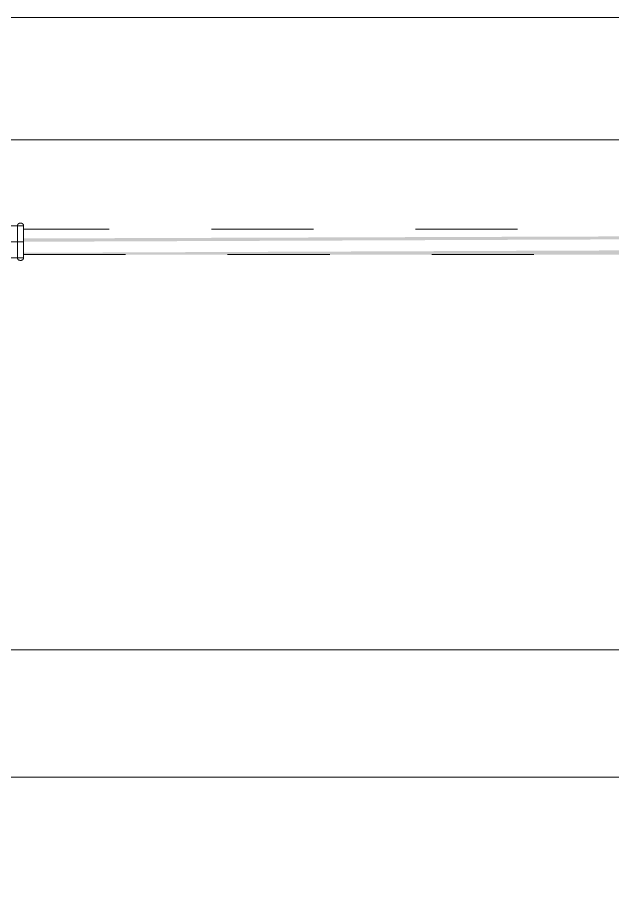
# Model space of a CAD drawing. Header units: metres. Extents: x 5 to 242, y -3 to 162.
# Drawn here: x 154.435 to 155.018, y 103.229 to 104.084 of the extents above; entities that cross this region are included whole.
import ezdxf

# ---------------------------------------------------------------- set-up
doc = ezdxf.new("R2010")
doc.units = ezdxf.units.M
doc.linetypes.add('Aligning Line', pattern=[0.012, 0.006, -0.006])
doc.linetypes.add('IMPORT-Dashed _3_', pattern=[0.75, 0.5, -0.25])
doc.layers.add('1053_ARQ_BASE_MATADOURO_dwg', color=7, linetype='Continuous', lineweight=5, true_color=0x767676)
for name, color, linetype, lineweight in [('A-PROJEÇÃO', 7, 'IMPORT-Dashed _3_', 15), ('A-VISTA01', 7, 'Continuous', 20), ('A-VISTA03', 7, 'Continuous', 9), ('A-VISTA04', 7, 'Continuous', 5), ('P-PIPE', 7, 'Continuous', 5), ('P-PIPE-CNTR', 7, 'Continuous', 5)]:
    doc.layers.add(name, color=color, linetype=linetype, lineweight=lineweight)

# ---------------------------------------------------------------- blocks, each defined once
blk = doc.blocks.new('1053_ARQ_BASE_MATADOURO_dwg_arq geral tgov-4039641-TÉRREO 1_20')
at = {"layer": 'A-PROJEÇÃO', "color": 253, "true_color": 0xaaaaaa, "flags": 128}
blk.add_lwpolyline([(12.19959, 15.27815), (-3.05039, 15.27815), (-3.05039, 20.77815), (12.19959, 20.77815)], close=True, dxfattribs=at)
at = {"layer": 'A-VISTA01', "color": 253, "true_color": 0xaaaaaa, "flags": 128}
blk.add_lwpolyline([(-2.55039, 20.02815), (-2.55039, 20.27815), (-2.30039, 20.27815), (0.19961, 20.27815), (0.44961, 20.27815), (2.94961, 20.27815), (3.19961, 20.27815), (7.19961, 20.27815), (7.44961, 20.27815), (11.44961, 20.27815), (11.69961, 20.27815), (11.69961, 20.02815), (11.69961, 16.02815), (11.69961, 15.77815), (11.44961, 15.77815), (8.64961, 15.77815), (8.64961, 16.02815), (11.44961, 16.02815), (11.44961, 20.02815), (7.44961, 20.02815), (7.44961, 16.02815), (7.44961, 20.02815)], dxfattribs=at)
at = {"layer": 'A-VISTA03', "color": 253, "true_color": 0xaaaaaa, "flags": 128}
blk.add_lwpolyline([(11.69961, 20.27815), (11.69961, 20.89815), (-3.05039, 20.89815), (-3.05039, 20.77815), (11.57961, 20.77815), (11.57961, 20.27815)], dxfattribs=at)
at = {"layer": 'A-VISTA04', "color": 253, "true_color": 0xaaaaaa}
blk.add_line((0.22461, 20.15315), (-2.32539, 20.15315), dxfattribs=at)
blk = doc.blocks.new('1053_ARQ_BASE_MATADOURO_dwg-3625622-TÉRREO 1_20')
blk.add_blockref('1053_ARQ_BASE_MATADOURO_dwg_arq geral tgov-4039641-TÉRREO 1_20', (130.20979, 83.18603))

msp = doc.modelspace()

# ---------------------------------------------------------------- hatches: boundary and pattern name
at = {"layer": 'P-PIPE', "true_color": 0xc0c0c0}
for points in [[(154.44117, 103.86418), (157.12517, 103.87501), (157.12517, 103.87668), (154.44117, 103.86742)], [(156.7226, 103.85168), (157.12517, 103.86099), (157.12517, 103.86418), (154.44117, 103.85336), (154.44117, 103.85168), (155.44528, 103.85168)]]:
    msp.add_hatch(color=9, dxfattribs=at).paths.add_polyline_path(points)

# ---------------------------------------------------------------- linework, layer by layer
at = {"layer": 'P-PIPE'}
for p, q in [((154.44117, 103.87988), (154.37517, 103.87988)), ((154.43867, 103.88238), (154.43767, 103.88238)), ((154.44117, 103.87778), (154.44117, 103.87988)), ((154.44117, 103.84848), (154.44117, 103.87988)), ((154.44117, 103.87529), (154.44117, 103.87988)), ((154.44117, 103.84848), (154.44117, 103.87988)), ((154.44117, 103.84848), (154.44117, 103.85308)), ((154.42387, 103.84848), (154.44117, 103.84848)), ((154.43767, 103.84598), (154.43867, 103.84598)), ((154.44117, 103.84848), (154.44117, 103.85059))]:
    msp.add_line(p, q, dxfattribs=at)
at = {"layer": 'P-PIPE', "linetype": 'Aligning Line', "lineweight": 15}
for p, q in [((157.12517, 103.87668), (154.44117, 103.87668)), ((154.44117, 103.87668), (154.44117, 103.85168)), ((154.44117, 103.85168), (157.12517, 103.85168))]:
    msp.add_line(p, q, dxfattribs=at)
at = {"layer": 'P-PIPE', "flags": 128}
for points in [[(154.43517, 103.87988), (154.43518, 103.87998), (154.43518, 103.88008), (154.43519, 103.88018), (154.43521, 103.88028), (154.43522, 103.88038), (154.43524, 103.88048), (154.43527, 103.88058), (154.4353, 103.88067), (154.43533, 103.88077), (154.43537, 103.88086), (154.43541, 103.88095), (154.43546, 103.88104), (154.4355, 103.88113), (154.43556, 103.88121), (154.43561, 103.8813), (154.43567, 103.88138), (154.43573, 103.88146), (154.43579, 103.88153), (154.43586, 103.88161), (154.43593, 103.88168), (154.436, 103.88175), (154.43608, 103.88181), (154.43616, 103.88187), (154.43624, 103.88193), (154.43632, 103.88199), (154.43641, 103.88204), (154.43649, 103.88209), (154.43658, 103.88213), (154.43667, 103.88218), (154.43677, 103.88221), (154.43686, 103.88225), (154.43696, 103.88228), (154.43705, 103.88231), (154.43715, 103.88233), (154.43725, 103.88235), (154.43735, 103.88236), (154.43745, 103.88237), (154.43755, 103.88238), (154.43765, 103.88238), (154.43767, 103.88238)], [(154.43517, 103.8485), (154.43517, 103.84853), (154.43517, 103.8486), (154.43517, 103.84868), (154.43517, 103.8488), (154.43517, 103.84893), (154.43517, 103.8491), (154.43517, 103.84928), (154.43517, 103.84949), (154.43517, 103.84972), (154.43517, 103.84998), (154.43517, 103.85026), (154.43517, 103.85056), (154.43517, 103.85088), (154.43517, 103.85123), (154.43517, 103.85159), (154.43517, 103.85198), (154.43517, 103.85238), (154.43517, 103.8528), (154.43517, 103.85325), (154.43517, 103.85371), (154.43517, 103.85418), (154.43517, 103.85467), (154.43517, 103.85518), (154.43517, 103.8557), (154.43517, 103.85624), (154.43517, 103.85678), (154.43517, 103.85734), (154.43517, 103.85791), (154.43517, 103.8585), (154.43517, 103.85909), (154.43517, 103.85968), (154.43517, 103.86029), (154.43517, 103.8609), (154.43517, 103.86152), (154.43517, 103.86214), (154.43517, 103.86276), (154.43517, 103.86339), (154.43517, 103.86401), (154.43517, 103.86464), (154.43517, 103.86527), (154.43517, 103.8659), (154.43517, 103.86652), (154.43517, 103.86714), (154.43517, 103.86775), (154.43517, 103.86836), (154.43517, 103.86896), (154.43517, 103.86956), (154.43517, 103.87014), (154.43517, 103.87072), (154.43517, 103.87128), (154.43517, 103.87184), (154.43517, 103.87238), (154.43517, 103.87291), (154.43517, 103.87342), (154.43517, 103.87392), (154.43517, 103.87441), (154.43517, 103.87488), (154.43517, 103.87533), (154.43517, 103.87576), (154.43517, 103.87618), (154.43517, 103.87657), (154.43517, 103.87695), (154.43517, 103.8773), (154.43517, 103.87764), (154.43517, 103.87795), (154.43517, 103.87824), (154.43517, 103.87851), (154.43517, 103.87876), (154.43517, 103.87898), (154.43517, 103.87918), (154.43517, 103.87935), (154.43517, 103.8795), (154.43517, 103.87963), (154.43517, 103.87973), (154.43517, 103.8798), (154.43517, 103.87985), (154.43517, 103.87988)], [(154.43517, 103.87987), (154.43517, 103.87983), (154.43517, 103.87977), (154.43517, 103.87968), (154.43517, 103.87957), (154.43517, 103.87943), (154.43517, 103.87927), (154.43517, 103.87909), (154.43517, 103.87888), (154.43517, 103.87865), (154.43517, 103.87839), (154.43517, 103.87811), (154.43517, 103.87781), (154.43517, 103.87749), (154.43517, 103.87714), (154.43517, 103.87678), (154.43517, 103.87639), (154.43517, 103.87599), (154.43517, 103.87556), (154.43517, 103.87512), (154.43517, 103.87466), (154.43517, 103.87419), (154.43517, 103.8737), (154.43517, 103.87319), (154.43517, 103.87267), (154.43517, 103.87213), (154.43517, 103.87158), (154.43517, 103.87102), (154.43517, 103.87045), (154.43517, 103.86987), (154.43517, 103.86928), (154.43517, 103.86869), (154.43517, 103.86808), (154.43517, 103.86747), (154.43517, 103.86685), (154.43517, 103.86623), (154.43517, 103.86561), (154.43517, 103.86498), (154.43517, 103.86435), (154.43517, 103.86373), (154.43517, 103.8631), (154.43517, 103.86247), (154.43517, 103.86185), (154.43517, 103.86123), (154.43517, 103.86062), (154.43517, 103.86001), (154.43517, 103.85941), (154.43517, 103.85881), (154.43517, 103.85823), (154.43517, 103.85765), (154.43517, 103.85709), (154.43517, 103.85653), (154.43517, 103.85599), (154.43517, 103.85546), (154.43517, 103.85494), (154.43517, 103.85444), (154.43517, 103.85396), (154.43517, 103.85349), (154.43517, 103.85304), (154.43517, 103.85261), (154.43517, 103.85219), (154.43517, 103.8518), (154.43517, 103.85142), (154.43517, 103.85107), (154.43517, 103.85073), (154.43517, 103.85042), (154.43517, 103.85013), (154.43517, 103.84986), (154.43517, 103.84961), (154.43517, 103.84939), (154.43517, 103.84919), (154.43517, 103.84902), (154.43517, 103.84887), (154.43517, 103.84874), (154.43517, 103.84864), (154.43517, 103.84857), (154.43517, 103.84851), (154.43517, 103.84849)], [(154.43867, 103.88238), (154.43877, 103.88238), (154.43887, 103.88238), (154.43897, 103.88237), (154.43907, 103.88235), (154.43917, 103.88233), (154.43927, 103.88231), (154.43936, 103.88229), (154.43946, 103.88226), (154.43955, 103.88222), (154.43965, 103.88219), (154.43974, 103.88215), (154.43983, 103.8821), (154.43992, 103.88205), (154.44, 103.882), (154.44008, 103.88195), (154.44017, 103.88189), (154.44025, 103.88183), (154.44032, 103.88176), (154.4404, 103.8817), (154.44047, 103.88163), (154.44053, 103.88155), (154.4406, 103.88148), (154.44066, 103.8814), (154.44072, 103.88132), (154.44078, 103.88124), (154.44083, 103.88115), (154.44088, 103.88106), (154.44092, 103.88097), (154.44097, 103.88088), (154.441, 103.88079), (154.44104, 103.8807), (154.44107, 103.8806), (154.44109, 103.8805), (154.44112, 103.88041), (154.44114, 103.88031), (154.44115, 103.88021), (154.44116, 103.88011), (154.44117, 103.88001), (154.44117, 103.87991), (154.44117, 103.87988)], [(154.44117, 103.8485), (154.44117, 103.84853), (154.44117, 103.8486), (154.44117, 103.84868), (154.44117, 103.8488), (154.44117, 103.84893), (154.44117, 103.8491), (154.44117, 103.84928), (154.44117, 103.84949), (154.44117, 103.84972), (154.44117, 103.84998), (154.44117, 103.85026), (154.44117, 103.85056), (154.44117, 103.85088), (154.44117, 103.85123), (154.44117, 103.85159), (154.44117, 103.85198), (154.44117, 103.85238), (154.44117, 103.8528), (154.44117, 103.85325), (154.44117, 103.85371), (154.44117, 103.85418), (154.44117, 103.85467), (154.44117, 103.85518), (154.44117, 103.8557), (154.44117, 103.85624), (154.44117, 103.85678), (154.44117, 103.85734), (154.44117, 103.85791), (154.44117, 103.8585), (154.44117, 103.85909), (154.44117, 103.85968), (154.44117, 103.86029), (154.44117, 103.8609), (154.44117, 103.86152), (154.44117, 103.86214), (154.44117, 103.86276), (154.44117, 103.86339), (154.44117, 103.86401), (154.44117, 103.86464), (154.44117, 103.86527), (154.44117, 103.8659), (154.44117, 103.86652), (154.44117, 103.86714), (154.44117, 103.86775), (154.44117, 103.86836), (154.44117, 103.86896), (154.44117, 103.86956), (154.44117, 103.87014), (154.44117, 103.87072), (154.44117, 103.87128), (154.44117, 103.87184), (154.44117, 103.87238), (154.44117, 103.87291), (154.44117, 103.87342), (154.44117, 103.87392), (154.44117, 103.87441), (154.44117, 103.87488), (154.44117, 103.87533), (154.44117, 103.87576), (154.44117, 103.87618), (154.44117, 103.87657), (154.44117, 103.87695), (154.44117, 103.8773), (154.44117, 103.87764), (154.44117, 103.87795), (154.44117, 103.87824), (154.44117, 103.87851), (154.44117, 103.87876), (154.44117, 103.87898), (154.44117, 103.87918), (154.44117, 103.87935), (154.44117, 103.8795), (154.44117, 103.87963), (154.44117, 103.87973), (154.44117, 103.8798), (154.44117, 103.87985), (154.44117, 103.87988)], [(154.44117, 103.87987), (154.44117, 103.87983), (154.44117, 103.87977), (154.44117, 103.87968), (154.44117, 103.87957), (154.44117, 103.87943), (154.44117, 103.87927), (154.44117, 103.87909), (154.44117, 103.87888), (154.44117, 103.87865), (154.44117, 103.87839), (154.44117, 103.87811), (154.44117, 103.87781), (154.44117, 103.87749), (154.44117, 103.87714), (154.44117, 103.87678), (154.44117, 103.87639)], [(154.43767, 103.84598), (154.43757, 103.84599), (154.43747, 103.84599), (154.43737, 103.846), (154.43727, 103.84602), (154.43718, 103.84603), (154.43708, 103.84606), (154.43698, 103.84608), (154.43689, 103.84611), (154.43679, 103.84614), (154.4367, 103.84618), (154.43661, 103.84622), (154.43652, 103.84627), (154.43643, 103.84631), (154.43635, 103.84637), (154.43626, 103.84642), (154.43618, 103.84648), (154.4361, 103.84654), (154.43602, 103.8466), (154.43595, 103.84667), (154.43588, 103.84674), (154.43581, 103.84682), (154.43575, 103.84689), (154.43568, 103.84697), (154.43563, 103.84705), (154.43557, 103.84713), (154.43552, 103.84722), (154.43547, 103.84731), (154.43542, 103.8474), (154.43538, 103.84749), (154.43534, 103.84758), (154.43531, 103.84767), (154.43528, 103.84777), (154.43525, 103.84786), (154.43523, 103.84796), (154.43521, 103.84806), (154.43519, 103.84816), (154.43518, 103.84826), (154.43518, 103.84836), (154.43517, 103.84846), (154.43517, 103.84848)], [(154.44117, 103.84848), (154.44117, 103.84838), (154.44117, 103.84828), (154.44116, 103.84819), (154.44114, 103.84809), (154.44112, 103.84799), (154.4411, 103.84789), (154.44108, 103.84779), (154.44105, 103.8477), (154.44101, 103.8476), (154.44098, 103.84751), (154.44094, 103.84742), (154.44089, 103.84733), (154.44084, 103.84724), (154.44079, 103.84716), (154.44074, 103.84707), (154.44068, 103.84699), (154.44062, 103.84691), (154.44055, 103.84684), (154.44049, 103.84676), (154.44041, 103.84669), (154.44034, 103.84662), (154.44027, 103.84656), (154.44019, 103.8465), (154.44011, 103.84644), (154.44002, 103.84638), (154.43994, 103.84633), (154.43985, 103.84628), (154.43976, 103.84623), (154.43967, 103.84619), (154.43958, 103.84615), (154.43949, 103.84612), (154.43939, 103.84609), (154.43929, 103.84606), (154.4392, 103.84604), (154.4391, 103.84602), (154.439, 103.84601), (154.4389, 103.84599), (154.4388, 103.84599), (154.4387, 103.84598), (154.43867, 103.84598)], [(154.44117, 103.85219), (154.44117, 103.8518), (154.44117, 103.85142), (154.44117, 103.85107), (154.44117, 103.85073), (154.44117, 103.85042), (154.44117, 103.85013), (154.44117, 103.84986), (154.44117, 103.84961), (154.44117, 103.84939), (154.44117, 103.84919), (154.44117, 103.84902), (154.44117, 103.84887), (154.44117, 103.84874), (154.44117, 103.84864), (154.44117, 103.84857), (154.44117, 103.84851), (154.44117, 103.84849)]]:
    msp.add_lwpolyline(points, dxfattribs=at)
at = {"layer": 'P-PIPE-CNTR'}
msp.add_line((154.37517, 103.86418), (154.44117, 103.86418), dxfattribs=at)

# ---------------------------------------------------------------- block references
at = {"layer": '1053_ARQ_BASE_MATADOURO_dwg', "color": 253, "true_color": 0xaaaaaa}
msp.add_blockref('1053_ARQ_BASE_MATADOURO_dwg-3625622-TÉRREO 1_20', (26.39877, 0), dxfattribs=at)

doc.saveas('drawing.dxf')
